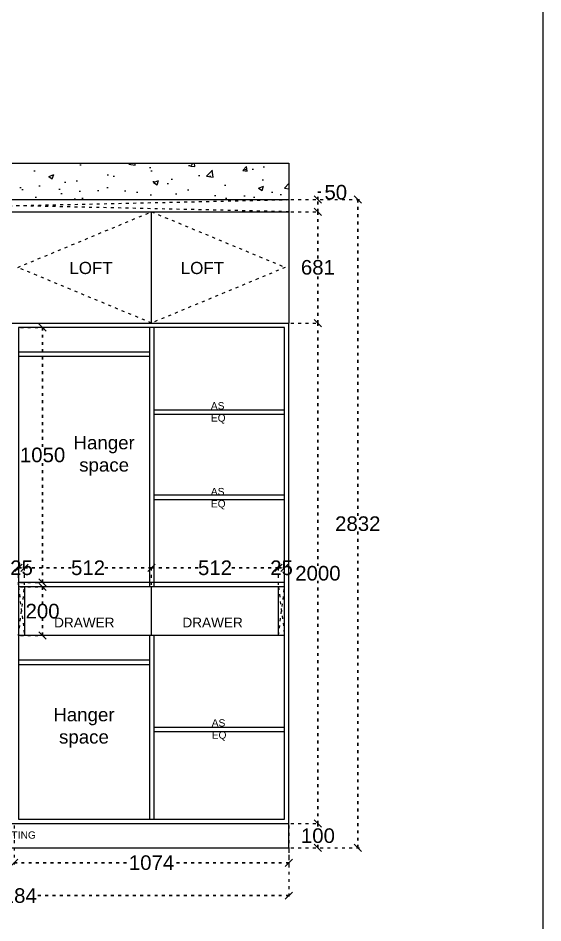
# Model space of a CAD drawing. Header units: millimetres. Extents: x 220712 to 1505573, y -354410 to 241923.
# Drawn here: x 301804 to 303962, y 116172 to 119896 of the extents above; entities that cross this region are included whole.
import ezdxf

# ---------------------------------------------------------------- set-up
doc = ezdxf.new("R2010")
doc.units = ezdxf.units.MM
doc.header["$MEASUREMENT"] = 0
doc.linetypes.add('ACAD_ISO03W100', pattern=[30, 12, -18])
doc.layers.add('Walls', color=253, linetype='Continuous')
doc.layers.add('Words', color=7, linetype='Continuous')
doc.styles.get("Standard").update_dxf_attribs({"font": 'arial.ttf'})
doc.dimstyles.get("Standard").update_dxf_attribs({"dimtxt": 60, "dimasz": 30, "dimexe": 7.75, "dimexo": 8.13, "dimgap": 0.63, "dimtad": 0, "dimtih": 1, "dimtoh": 1, "dimdec": 0, "dimzin": 0, "dimtxsty": 'Standard', "dimblk": 'OBLIQUE', "dimcen": 2.25, "dimclrd": 1, "dimclre": 1, "dimclrt": 1, "dimadec": 0, "dimazin": 0, "dimtfac": 1, "dimtdec": 0, "dimtofl": 0, "dimtmove": 0, "dimatfit": 3, "dimfxl": 1, "dimtolj": 1, "dimtzin": 0, "dimlwd": 30, "dimarcsym": 0})

# ---------------------------------------------------------------- blocks, each defined once
blk = doc.blocks.new('_Oblique')
at = {"color": 0, "linetype": 'ByBlock', "lineweight": -2}
blk.add_line((-0.5, -0.5), (0.5, 0.5), dxfattribs=at)
blk = doc.blocks.new('*D811')
at = {"layer": 'Defpoints', "color": 0, "linetype": 'ACAD_ISO03W100', "transparency": 16777216}
for p in [(301787.5, 116580.5), (302917.5, 116580.5), (301787.5, 116419.5)]:
    blk.add_point(p, dxfattribs=at)
at = {"layer": 'Walls', "color": 1, "linetype": 'ACAD_ISO03W100', "lineweight": -2, "transparency": 16777216}
for p, q in [((301787.5, 116572.4), (301787.5, 116411.8)), ((302917.5, 116572.4), (302917.5, 116411.8))]:
    blk.add_line(p, q, dxfattribs=at)
at = {"layer": 'Walls', "color": 1, "linetype": 'ACAD_ISO03W100', "lineweight": 30, "transparency": 16777216}
for p, q in [((301787.5, 116419.5), (302265.2, 116419.5)), ((302917.5, 116419.5), (302439.8, 116419.5))]:
    blk.add_line(p, q, dxfattribs=at)
at = {"layer": 'Walls', "color": 1, "linetype": 'ACAD_ISO03W100', "lineweight": 30, "transparency": 16777216, "xscale": 30, "yscale": 30, "zscale": 30, "rotation": 180}
blk.add_blockref('_Oblique', (301787.5, 116419.5), dxfattribs=at)
at = {"layer": 'Walls', "color": 1, "linetype": 'ACAD_ISO03W100', "lineweight": 30, "transparency": 16777216, "xscale": 30, "yscale": 30, "zscale": 30}
blk.add_blockref('_Oblique', (302917.5, 116419.5), dxfattribs=at)
at = {"layer": 'Walls', "color": 1, "linetype": 'ACAD_ISO03W100', "transparency": 16777216, "insert": (302352.5, 116419.5), "char_height": 60, "attachment_point": 5}
blk.add_mtext('\\A1;1074', dxfattribs=at)
blk = doc.blocks.new('*D820')
at = {"layer": 'Defpoints', "color": 0, "linetype": 'ACAD_ISO03W100', "transparency": 16777216}
for p in [(300657.5, 116480.5), (302917.5, 116480.5), (302917.5, 116284)]:
    blk.add_point(p, dxfattribs=at)
at = {"layer": 'Walls', "color": 1, "linetype": 'ACAD_ISO03W100', "lineweight": -2, "transparency": 16777216}
for p, q in [((300657.5, 116472.4), (300657.5, 116276.2)), ((302917.5, 116472.4), (302917.5, 116276.2))]:
    blk.add_line(p, q, dxfattribs=at)
at = {"layer": 'Walls', "color": 1, "linetype": 'ACAD_ISO03W100', "lineweight": 30, "transparency": 16777216}
for p, q in [((300657.5, 116284), (301696.9, 116284)), ((302917.5, 116284), (301878.1, 116284))]:
    blk.add_line(p, q, dxfattribs=at)
at = {"layer": 'Walls', "color": 1, "linetype": 'ACAD_ISO03W100', "lineweight": 30, "transparency": 16777216, "xscale": 30, "yscale": 30, "zscale": 30, "rotation": 180}
blk.add_blockref('_Oblique', (300657.5, 116284), dxfattribs=at)
at = {"layer": 'Walls', "color": 1, "linetype": 'ACAD_ISO03W100', "lineweight": 30, "transparency": 16777216, "xscale": 30, "yscale": 30, "zscale": 30}
blk.add_blockref('_Oblique', (302917.5, 116284), dxfattribs=at)
at = {"layer": 'Walls', "color": 1, "linetype": 'ACAD_ISO03W100', "transparency": 16777216, "insert": (301787.5, 116284), "char_height": 60, "attachment_point": 5}
blk.add_mtext('\\A1;2184', dxfattribs=at)
blk = doc.blocks.new('*D812')
at = {"layer": 'Defpoints', "color": 0, "linetype": 'ACAD_ISO03W100', "transparency": 16777216}
for p in [(302917.5, 116580.5), (303036.5, 116580.5), (302917.5, 116480.5)]:
    blk.add_point(p, dxfattribs=at)
at = {"layer": 'Walls', "color": 1, "linetype": 'ACAD_ISO03W100', "lineweight": -2, "transparency": 16777216}
for p, q in [((302925.6, 116580.5), (303044.3, 116580.5)), ((302925.6, 116480.5), (303044.3, 116480.5))]:
    blk.add_line(p, q, dxfattribs=at)
at = {"layer": 'Walls', "color": 1, "linetype": 'ACAD_ISO03W100', "lineweight": 30, "transparency": 16777216}
for p, q in [((303036.5, 116580.5), (303036.5, 116561.8)), ((303036.5, 116480.5), (303036.5, 116499.2))]:
    blk.add_line(p, q, dxfattribs=at)
at = {"layer": 'Walls', "color": 1, "linetype": 'ACAD_ISO03W100', "lineweight": 30, "transparency": 16777216, "xscale": 30, "yscale": 30, "zscale": 30}
for p, rotation in [((303036.5, 116580.5), 90), ((303036.5, 116480.5), 270)]:
    blk.add_blockref('_Oblique', p, dxfattribs=dict(at, rotation=rotation))
at = {"layer": 'Walls', "color": 1, "linetype": 'ACAD_ISO03W100', "transparency": 16777216, "insert": (303036.5, 116530.5), "char_height": 60, "attachment_point": 5}
blk.add_mtext('\\A1;100', dxfattribs=at)
blk = doc.blocks.new('*D821')
at = {"layer": 'Defpoints', "color": 0, "linetype": 'ACAD_ISO03W100', "transparency": 16777216}
for p in [(302917.5, 118640.5), (303036.5, 118640.5), (302917.5, 116580.5)]:
    blk.add_point(p, dxfattribs=at)
at = {"layer": 'Walls', "color": 1, "linetype": 'ACAD_ISO03W100', "lineweight": -2, "transparency": 16777216}
for p, q in [((302925.6, 118640.5), (303044.3, 118640.5)), ((302925.6, 116580.5), (303044.3, 116580.5))]:
    blk.add_line(p, q, dxfattribs=at)
at = {"layer": 'Walls', "color": 1, "linetype": 'ACAD_ISO03W100', "lineweight": 30, "transparency": 16777216}
for p, q in [((303036.5, 118640.5), (303036.5, 117641.8)), ((303036.5, 116580.5), (303036.5, 117579.2))]:
    blk.add_line(p, q, dxfattribs=at)
at = {"layer": 'Walls', "color": 1, "linetype": 'ACAD_ISO03W100', "lineweight": 30, "transparency": 16777216, "xscale": 30, "yscale": 30, "zscale": 30}
for p, rotation in [((303036.5, 118640.5), 90), ((303036.5, 116580.5), 270)]:
    blk.add_blockref('_Oblique', p, dxfattribs=dict(at, rotation=rotation))
at = {"layer": 'Walls', "color": 1, "linetype": 'ACAD_ISO03W100', "transparency": 16777216, "insert": (303036.5, 117610.5), "char_height": 60, "attachment_point": 5}
blk.add_mtext('\\A1;2000', dxfattribs=at)
blk = doc.blocks.new('*D822')
at = {"layer": 'Defpoints', "color": 0, "linetype": 'ACAD_ISO03W100', "transparency": 16777216}
for p in [(302917.5, 119098.5), (303036.5, 119098.5), (302917.5, 118640.5)]:
    blk.add_point(p, dxfattribs=at)
at = {"layer": 'Walls', "color": 1, "linetype": 'ACAD_ISO03W100', "lineweight": -2, "transparency": 16777216}
for p, q in [((302925.6, 119098.5), (303044.3, 119098.5)), ((302925.6, 118640.5), (303044.3, 118640.5))]:
    blk.add_line(p, q, dxfattribs=at)
at = {"layer": 'Walls', "color": 1, "linetype": 'ACAD_ISO03W100', "lineweight": 30, "transparency": 16777216}
for p, q in [((303036.5, 119098.5), (303036.5, 118900.8)), ((303036.5, 118640.5), (303036.5, 118838.2))]:
    blk.add_line(p, q, dxfattribs=at)
at = {"layer": 'Walls', "color": 1, "linetype": 'ACAD_ISO03W100', "lineweight": 30, "transparency": 16777216, "xscale": 30, "yscale": 30, "zscale": 30}
for p, rotation in [((303036.5, 119098.5), 90), ((303036.5, 118640.5), 270)]:
    blk.add_blockref('_Oblique', p, dxfattribs=dict(at, rotation=rotation))
at = {"layer": 'Walls', "color": 1, "linetype": 'ACAD_ISO03W100', "transparency": 16777216, "insert": (303036.5, 118869.5), "char_height": 60, "attachment_point": 5}
blk.add_mtext('\\A1;681', dxfattribs=at)
blk = doc.blocks.new('*D823')
at = {"layer": 'Defpoints', "color": 0, "linetype": 'ACAD_ISO03W100', "transparency": 16777216}
for p in [(302917.5, 119148.5), (303036.5, 119148.5), (302917.5, 119098.5)]:
    blk.add_point(p, dxfattribs=at)
at = {"layer": 'Walls', "color": 1, "linetype": 'ACAD_ISO03W100', "lineweight": 30, "transparency": 16777216}
for p, q in [((303036.5, 119148.5), (303036.5, 119178.5)), ((303036.5, 119178.5), (303066.5, 119178.5)), ((303036.5, 119098.5), (303036.5, 119148.5))]:
    blk.add_line(p, q, dxfattribs=at)
at = {"layer": 'Walls', "color": 1, "linetype": 'ACAD_ISO03W100', "lineweight": -2, "transparency": 16777216}
for p, q in [((302925.63, 119148.5), (303044.25, 119148.5)), ((302925.63, 119098.5), (303044.25, 119098.5))]:
    blk.add_line(p, q, dxfattribs=at)
at = {"layer": 'Walls', "color": 1, "linetype": 'ACAD_ISO03W100', "lineweight": 30, "transparency": 16777216, "xscale": 30, "yscale": 30, "zscale": 30}
for p, rotation in [((303036.5, 119148.5), 90), ((303036.5, 119098.5), 270)]:
    blk.add_blockref('_Oblique', p, dxfattribs=dict(at, rotation=rotation))
at = {"layer": 'Walls', "color": 1, "linetype": 'ACAD_ISO03W100', "transparency": 16777216, "insert": (303110.00176, 119178.5), "char_height": 60, "attachment_point": 5}
blk.add_mtext('\\A1;50', dxfattribs=at)
blk = doc.blocks.new('*D813')
at = {"layer": 'Defpoints', "color": 0, "linetype": 'ACAD_ISO03W100', "transparency": 16777216}
for p in [(302917.5, 119148.5), (303200.5, 119148.5), (302917.5, 116480.5)]:
    blk.add_point(p, dxfattribs=at)
at = {"layer": 'Walls', "color": 1, "linetype": 'ACAD_ISO03W100', "lineweight": -2, "transparency": 16777216}
for p, q in [((302925.6, 119148.5), (303208.3, 119148.5)), ((302925.6, 116480.5), (303208.3, 116480.5))]:
    blk.add_line(p, q, dxfattribs=at)
at = {"layer": 'Walls', "color": 1, "linetype": 'ACAD_ISO03W100', "lineweight": 30, "transparency": 16777216}
for p, q in [((303200.5, 119148.5), (303200.5, 117845.8)), ((303200.5, 116480.5), (303200.5, 117783.2))]:
    blk.add_line(p, q, dxfattribs=at)
at = {"layer": 'Walls', "color": 1, "linetype": 'ACAD_ISO03W100', "lineweight": 30, "transparency": 16777216, "xscale": 30, "yscale": 30, "zscale": 30}
for p, rotation in [((303200.5, 119148.5), 90), ((303200.5, 116480.5), 270)]:
    blk.add_blockref('_Oblique', p, dxfattribs=dict(at, rotation=rotation))
at = {"layer": 'Walls', "color": 1, "linetype": 'ACAD_ISO03W100', "transparency": 16777216, "insert": (303200.5, 117814.5), "char_height": 60, "attachment_point": 5}
blk.add_mtext('\\A1;2832', dxfattribs=at)
blk = doc.blocks.new('*D828')
at = {"layer": 'Defpoints', "color": 0, "linetype": 'ACAD_ISO03W100', "transparency": 16777216}
for p in [(301805.5, 117554.5), (301904.5, 117554.5), (301805.5, 117354.5)]:
    blk.add_point(p, dxfattribs=at)
at = {"layer": 'Walls', "color": 1, "linetype": 'ACAD_ISO03W100', "lineweight": -2, "transparency": 16777216}
for p, q in [((301813.6, 117554.5), (301912.3, 117554.5)), ((301813.6, 117354.5), (301912.3, 117354.5))]:
    blk.add_line(p, q, dxfattribs=at)
at = {"layer": 'Walls', "color": 1, "linetype": 'ACAD_ISO03W100', "lineweight": 30, "transparency": 16777216}
for p, q in [((301904.5, 117554.5), (301904.5, 117485.8)), ((301904.5, 117354.5), (301904.5, 117423.2))]:
    blk.add_line(p, q, dxfattribs=at)
at = {"layer": 'Walls', "color": 1, "linetype": 'ACAD_ISO03W100', "lineweight": 30, "transparency": 16777216, "xscale": 30, "yscale": 30, "zscale": 30}
for p, rotation in [((301904.5, 117554.5), 90), ((301904.5, 117354.5), 270)]:
    blk.add_blockref('_Oblique', p, dxfattribs=dict(at, rotation=rotation))
at = {"layer": 'Walls', "color": 1, "linetype": 'ACAD_ISO03W100', "transparency": 16777216, "insert": (301904.5, 117454.5), "char_height": 60, "attachment_point": 5}
blk.add_mtext('\\A1;200', dxfattribs=at)
blk = doc.blocks.new('*D829')
at = {"layer": 'Defpoints', "color": 0, "linetype": 'ACAD_ISO03W100', "transparency": 16777216}
for p in [(301805.5, 118622.5), (301805.5, 117572.5), (301904.5, 117572.5)]:
    blk.add_point(p, dxfattribs=at)
at = {"layer": 'Walls', "color": 1, "linetype": 'ACAD_ISO03W100', "lineweight": -2, "transparency": 16777216}
for p, q in [((301813.6, 118622.5), (301912.3, 118622.5)), ((301813.6, 117572.5), (301912.3, 117572.5))]:
    blk.add_line(p, q, dxfattribs=at)
at = {"layer": 'Walls', "color": 1, "linetype": 'ACAD_ISO03W100', "lineweight": 30, "transparency": 16777216}
for p, q in [((301904.5, 118622.5), (301904.5, 118128.8)), ((301904.5, 117572.5), (301904.5, 118066.2))]:
    blk.add_line(p, q, dxfattribs=at)
at = {"layer": 'Walls', "color": 1, "linetype": 'ACAD_ISO03W100', "lineweight": 30, "transparency": 16777216, "xscale": 30, "yscale": 30, "zscale": 30}
for p, rotation in [((301904.5, 118622.5), 90), ((301904.5, 117572.5), 270)]:
    blk.add_blockref('_Oblique', p, dxfattribs=dict(at, rotation=rotation))
at = {"layer": 'Walls', "color": 1, "linetype": 'ACAD_ISO03W100', "transparency": 16777216, "insert": (301904.5, 118097.5), "char_height": 60, "attachment_point": 5}
blk.add_mtext('\\A1;1050', dxfattribs=at)
blk = doc.blocks.new('*D830')
at = {"layer": 'Defpoints', "color": 0, "linetype": 'ACAD_ISO03W100', "transparency": 16777216}
for p in [(302899.5, 117633), (302874.5, 117554.5), (302899.5, 117554.5)]:
    blk.add_point(p, dxfattribs=at)
at = {"layer": 'Walls', "color": 1, "linetype": 'ACAD_ISO03W100', "lineweight": -2, "transparency": 16777216}
for p, q in [((302874.5, 117562.63), (302874.5, 117640.75)), ((302899.5, 117562.63), (302899.5, 117640.75))]:
    blk.add_line(p, q, dxfattribs=at)
at = {"layer": 'Walls', "color": 1, "linetype": 'ACAD_ISO03W100', "lineweight": 30, "transparency": 16777216}
blk.add_line((302874.5, 117633), (302899.5, 117633), dxfattribs=at)
at = {"layer": 'Walls', "color": 1, "linetype": 'ACAD_ISO03W100', "lineweight": 30, "transparency": 16777216, "xscale": 30, "yscale": 30, "zscale": 30, "rotation": 180}
blk.add_blockref('_Oblique', (302874.5, 117633), dxfattribs=at)
at = {"layer": 'Walls', "color": 1, "linetype": 'ACAD_ISO03W100', "lineweight": 30, "transparency": 16777216, "xscale": 30, "yscale": 30, "zscale": 30}
blk.add_blockref('_Oblique', (302899.5, 117633), dxfattribs=at)
at = {"layer": 'Walls', "color": 1, "linetype": 'ACAD_ISO03W100', "transparency": 16777216, "insert": (302887, 117633), "char_height": 60, "attachment_point": 5}
blk.add_mtext('\\A1;25', dxfattribs=at)
blk = doc.blocks.new('*D831')
at = {"layer": 'Defpoints', "color": 0, "linetype": 'ACAD_ISO03W100', "transparency": 16777216}
for p in [(301830.5, 117633), (301805.5, 117554.5), (301830.5, 117554.5)]:
    blk.add_point(p, dxfattribs=at)
at = {"layer": 'Walls', "color": 1, "linetype": 'ACAD_ISO03W100', "lineweight": -2, "transparency": 16777216}
for p, q in [((301805.5, 117562.63), (301805.5, 117640.75)), ((301830.5, 117562.63), (301830.5, 117640.75))]:
    blk.add_line(p, q, dxfattribs=at)
at = {"layer": 'Walls', "color": 1, "linetype": 'ACAD_ISO03W100', "lineweight": 30, "transparency": 16777216}
blk.add_line((301805.5, 117633), (301830.5, 117633), dxfattribs=at)
at = {"layer": 'Walls', "color": 1, "linetype": 'ACAD_ISO03W100', "lineweight": 30, "transparency": 16777216, "xscale": 30, "yscale": 30, "zscale": 30, "rotation": 180}
blk.add_blockref('_Oblique', (301805.5, 117633), dxfattribs=at)
at = {"layer": 'Walls', "color": 1, "linetype": 'ACAD_ISO03W100', "lineweight": 30, "transparency": 16777216, "xscale": 30, "yscale": 30, "zscale": 30}
blk.add_blockref('_Oblique', (301830.5, 117633), dxfattribs=at)
at = {"layer": 'Walls', "color": 1, "linetype": 'ACAD_ISO03W100', "transparency": 16777216, "insert": (301818, 117633), "char_height": 60, "attachment_point": 5}
blk.add_mtext('\\A1;25', dxfattribs=at)
blk = doc.blocks.new('*D832')
at = {"layer": 'Defpoints', "color": 0, "linetype": 'ACAD_ISO03W100', "transparency": 16777216}
for p in [(302352.5, 117633), (301830.5, 117554.5), (302352.5, 117554.5)]:
    blk.add_point(p, dxfattribs=at)
at = {"layer": 'Walls', "color": 1, "linetype": 'ACAD_ISO03W100', "lineweight": -2, "transparency": 16777216}
for p, q in [((301830.5, 117562.6), (301830.5, 117640.8)), ((302352.5, 117562.6), (302352.5, 117640.8))]:
    blk.add_line(p, q, dxfattribs=at)
at = {"layer": 'Walls', "color": 1, "linetype": 'ACAD_ISO03W100', "lineweight": 30, "transparency": 16777216}
for p, q in [((301830.5, 117633), (302024.9, 117633)), ((302352.5, 117633), (302158.1, 117633))]:
    blk.add_line(p, q, dxfattribs=at)
at = {"layer": 'Walls', "color": 1, "linetype": 'ACAD_ISO03W100', "lineweight": 30, "transparency": 16777216, "xscale": 30, "yscale": 30, "zscale": 30, "rotation": 180}
blk.add_blockref('_Oblique', (301830.5, 117633), dxfattribs=at)
at = {"layer": 'Walls', "color": 1, "linetype": 'ACAD_ISO03W100', "lineweight": 30, "transparency": 16777216, "xscale": 30, "yscale": 30, "zscale": 30}
blk.add_blockref('_Oblique', (302352.5, 117633), dxfattribs=at)
at = {"layer": 'Walls', "color": 1, "linetype": 'ACAD_ISO03W100', "transparency": 16777216, "insert": (302091.5, 117633), "char_height": 60, "attachment_point": 5}
blk.add_mtext('\\A1;512', dxfattribs=at)
blk = doc.blocks.new('*D816')
at = {"layer": 'Defpoints', "color": 0, "linetype": 'ACAD_ISO03W100', "transparency": 16777216}
for p in [(302874.5, 117633), (302352.5, 117554.5), (302874.5, 117554.5)]:
    blk.add_point(p, dxfattribs=at)
at = {"layer": 'Walls', "color": 1, "linetype": 'ACAD_ISO03W100', "lineweight": -2, "transparency": 16777216}
for p, q in [((302352.5, 117562.6), (302352.5, 117640.8)), ((302874.5, 117562.6), (302874.5, 117640.8))]:
    blk.add_line(p, q, dxfattribs=at)
at = {"layer": 'Walls', "color": 1, "linetype": 'ACAD_ISO03W100', "lineweight": 30, "transparency": 16777216}
for p, q in [((302352.5, 117633), (302546.9, 117633)), ((302874.5, 117633), (302680.1, 117633))]:
    blk.add_line(p, q, dxfattribs=at)
at = {"layer": 'Walls', "color": 1, "linetype": 'ACAD_ISO03W100', "lineweight": 30, "transparency": 16777216, "xscale": 30, "yscale": 30, "zscale": 30, "rotation": 180}
blk.add_blockref('_Oblique', (302352.5, 117633), dxfattribs=at)
at = {"layer": 'Walls', "color": 1, "linetype": 'ACAD_ISO03W100', "lineweight": 30, "transparency": 16777216, "xscale": 30, "yscale": 30, "zscale": 30}
blk.add_blockref('_Oblique', (302874.5, 117633), dxfattribs=at)
at = {"layer": 'Walls', "color": 1, "linetype": 'ACAD_ISO03W100', "transparency": 16777216, "insert": (302613.5, 117633), "char_height": 60, "attachment_point": 5}
blk.add_mtext('\\A1;512', dxfattribs=at)

msp = doc.modelspace()

# ---------------------------------------------------------------- hatches: boundary and pattern name
at = {"layer": 'Walls', "linetype": 'ACAD_ISO03W100', "true_color": 0xc7c8ca}
h = msp.add_hatch(dxfattribs=at)
h.set_pattern_fill('AR-CONC', color=9, scale=30)
h.set_pattern_definition([(50, (19026, 0), (215.17805, -18.82564), [22.5, -247.5]), (355, (19026, 0), (-41.6254, 225.65764), [18, -198]), (100.451444, (19043.93, -1.57), (173.55265, 206.832), [19.12206, -210.34263]), (46.1842, (19026, 60), (320.1724, -49.65578), [33.75, -371.25]), (96.63564, (19052.68, 55.86), (280.39858, 292.23558), [28.6831, -315.51413]), (351.18416, (19026, 60), (280.3986, 292.23558), [27, -297]), (21, (19056, 45), (179.07212, -120.78567), [22.5, -247.5]), (326, (19056, 45), (72.9946, 217.54501), [18, -198]), (71.451445, (19070.92, 34.93), (252.06671, 96.75935), [19.12206, -210.34263]), (37.5, (19026, 0), (3.647957, 99.868156), [0, -195.6, 0, -201, 0, -198.75]), (7.5, (19026, 0), (78.92086, 118.323514), [0, -114.6, 0, -191.1, 0, -75.75]), (327.5, (18959.1, 0), (160.14673, -6.766462), [0, -75, 0, -234, 0, -310.5]), (317.5, (18929.1, 0), (174.95585, 30.031495), [0, -97.5, 0, -155.4, 0, -220.5])])
h.paths.add_polyline_path([(302917.5, 119148.5), (302917.5, 119298.5), (300657.5, 119298.5), (300657.5, 119148.5)])

# ---------------------------------------------------------------- linework, layer by layer
at = {"layer": 'Walls', "color": 18, "true_color": 0x000000}
for p, q in [((300507.5, 119298.5), (302917.5, 119298.5)), ((302917.5, 119298.5), (302917.5, 118640.5)), ((300657.5, 119148.5), (302917.5, 119148.5)), ((300657.5, 119098.5), (302917.5, 119098.5)), ((302352.5, 118640.5), (302352.5, 119098.5)), ((300657.5, 118640.5), (302917.5, 118640.5)), ((302917.5, 116480.5), (302917.5, 118640.5)), ((302899.5, 118622.5), (301805.5, 118622.5)), ((301805.5, 118622.5), (301805.5, 116598.5)), ((302343.5, 118622.5), (302343.5, 117554.5)), ((302361.5, 118622.5), (302361.5, 117554.5)), ((302899.5, 116598.5), (302899.5, 118622.5)), ((301805.5, 118522.5), (302343.5, 118522.5)), ((302343.5, 118502.5), (301805.5, 118502.5)), ((302899.5, 118281.5), (302361.5, 118281.5)), ((302899.5, 118263.5), (302361.5, 118263.5)), ((302899.5, 117931.5), (302361.5, 117931.5)), ((302899.5, 117913.5), (302361.5, 117913.5)), ((302899.5, 117572.5), (301805.5, 117572.5)), ((302899.5, 117554.5), (301805.5, 117554.5)), ((301830.5, 117554.5), (301830.5, 117354.5)), ((302352.5, 117354.5), (302352.5, 117554.5)), ((302874.5, 117354.5), (302874.5, 117554.5)), ((302899.5, 117354.5), (301805.5, 117354.5)), ((302343.5, 117354.5), (302343.5, 116598.5)), ((302361.5, 117354.5), (302361.5, 116598.5)), ((301805.5, 117254.5), (302343.5, 117254.5)), ((302343.5, 117234.5), (301805.5, 117234.5)), ((302899.5, 116976.5), (302361.5, 116976.5)), ((302899.5, 116958.5), (302361.5, 116958.5)), ((301805.5, 116598.5), (302899.5, 116598.5)), ((300657.5, 116580.5), (302917.5, 116580.5)), ((300507.5, 116480.5), (302917.5, 116480.5))]:
    msp.add_line(p, q, dxfattribs=at)
msp.add_lwpolyline([(268733.5, 129286.5), (303961.5, 129286.5), (303961.5, 107722.5), (268733.5, 107722.5)], close=True, dxfattribs=at)
at = {"layer": 'Walls', "color": 240, "linetype": 'ACAD_ISO03W100', "true_color": 0xed1f24}
for points in [[(300657.5, 119098.5), (302917.5, 119148.5), (302917.5, 119098.5), (300657.5, 119148.5)], [(301805.5, 117354.5), (301830.5, 117554.5), (301805.5, 117554.5), (301830.5, 117354.5)], [(302874.5, 117354.5), (302899.5, 117554.5), (302874.5, 117554.5), (302899.5, 117354.5)]]:
    msp.add_lwpolyline(points, dxfattribs=at)
at = {"layer": 'Walls', "color": 9, "linetype": 'ACAD_ISO03W100', "true_color": 0xc7c8ca}
msp.add_lwpolyline([(302352.5, 119098.5), (302902.5, 118869.5), (302352.5, 118640.5), (301802.5, 118869.5), (302352.5, 119098.5)], dxfattribs=at)

# ---------------------------------------------------------------- texts
at = {"color": 7, "attachment_point": 1}
for s, width, insert, char_height in [('LOFT', 282.386, (302014.5, 118892.2), 50), ('LOFT', 282.386, (302472.5, 118892.2), 50), ('DRAWER', 246.425, (301952, 117428), 40), ('DRAWER', 246.425, (302479.5, 117428), 40)]:
    msp.add_mtext_dynamic_manual_height_columns(s, width=width, gutter_width=1213, heights=[0], dxfattribs=dict(at, insert=insert, char_height=char_height))
at = {"color": 18, "true_color": 0x000000, "insert": (301679, 116548.5), "char_height": 30, "attachment_point": 1}
msp.add_mtext_dynamic_manual_height_columns('SKIRTING', width=2764.543, gutter_width=1, heights=[238.1], dxfattribs=at)
at = {"layer": 'Words', "color": 0, "attachment_point": 1}
for s, width, heights, insert, char_height in [('AS\\PEQ', 1178.022, [0], (302596.5, 118315), 30), ('\\pxqc;Hanger space  ', 324.313, [440.1], (301995.5, 118175.9), 55), ('AS\\PEQ', 1178.022, [0], (302596.5, 117962), 30), ('\\pxqc;Hanger space  ', 324.313, [440.1], (301912.5, 117056.5), 55), ('AS\\PEQ', 1178.022, [0], (302600, 117010), 30)]:
    msp.add_mtext_dynamic_manual_height_columns(s, width=width, gutter_width=866.4, heights=heights, dxfattribs=dict(at, insert=insert, char_height=char_height))

# ---------------------------------------------------------------- dimensions: what is measured, and where the dimension line sits
at = {"layer": 'Walls', "color": 9, "linetype": 'ACAD_ISO03W100', "true_color": 0xc7c8ca}
for base, p1, p2, picture, middle in [((303036.5, 119148.5), (302917.5, 119098.5), (302917.5, 119148.5), '*D823', (303110, 119178.5)), ((303036.5, 116580.5), (302917.5, 116480.5), (302917.5, 116580.5), '*D812', (303036.5, 116530.5))]:
    dim = msp.add_linear_dim(base=base, p1=p1, p2=p2, angle=90, dimstyle='Standard', dxfattribs=at)
    dim.commit()
    dim.dimension.update_dxf_attribs({"geometry": picture, "text_midpoint": middle})
for base, p1, p2, text, picture, middle in [((303200.5, 119148.5), (302917.5, 116480.5), (302917.5, 119148.5), '2832', '*D813', (303200.5, 117814.5)), ((303036.5, 119098.5), (302917.5, 118640.5), (302917.5, 119098.5), '681', '*D822', (303036.5, 118869.5)), ((303036.5, 118640.5), (302917.5, 116580.5), (302917.5, 118640.5), '2000', '*D821', (303036.5, 117610.5))]:
    dim = msp.add_linear_dim(base=base, p1=p1, p2=p2, angle=90, text=text, dimstyle='Standard', dxfattribs=at)
    dim.commit()
    dim.dimension.update_dxf_attribs({"geometry": picture, "text_midpoint": middle})
at = {"layer": 'Walls', "color": 240, "linetype": 'ACAD_ISO03W100', "true_color": 0xed1f24}
dim = msp.add_linear_dim(base=(301904.5, 117572.5), p1=(301805.5, 118622.5), p2=(301805.5, 117572.5), angle=90, dimstyle='Standard', dxfattribs=at)
dim.commit()
dim.dimension.update_dxf_attribs({"geometry": '*D829', "text_midpoint": (301904.5, 118097.5)})
for base, p1, p2, picture, middle in [((301830.5, 117633), (301805.5, 117554.5), (301830.5, 117554.5), '*D831', (301818, 117633)), ((302899.5, 117633), (302874.5, 117554.5), (302899.5, 117554.5), '*D830', (302887, 117633))]:
    dim = msp.add_linear_dim(base=base, p1=p1, p2=p2, dimstyle='Standard', dxfattribs=at)
    dim.commit()
    dim.dimension.update_dxf_attribs({"geometry": picture, "text_midpoint": middle, "dimtype": 160})
for base, p1, p2, picture, middle in [((302352.5, 117633), (301830.5, 117554.5), (302352.5, 117554.5), '*D832', (302091.5, 117633)), ((302874.5, 117633), (302352.5, 117554.5), (302874.5, 117554.5), '*D816', (302613.5, 117633))]:
    dim = msp.add_linear_dim(base=base, p1=p1, p2=p2, text='512', dimstyle='Standard', dxfattribs=at)
    dim.commit()
    dim.dimension.update_dxf_attribs({"geometry": picture, "text_midpoint": middle})
at = {"layer": 'Walls', "color": 18, "linetype": 'ACAD_ISO03W100', "true_color": 0x000000}
dim = msp.add_linear_dim(base=(301904.5, 117554.5), p1=(301805.5, 117354.5), p2=(301805.5, 117554.5), angle=90, dimstyle='Standard', dxfattribs=at)
dim.commit()
dim.dimension.update_dxf_attribs({"geometry": '*D828', "text_midpoint": (301904.5, 117454.5)})
at = {"layer": 'Walls', "color": 9, "linetype": 'ACAD_ISO03W100', "true_color": 0xc7c8ca}
for base, p1, p2, text, picture, middle in [((301787.5, 116419.5), (302917.5, 116580.5), (301787.5, 116580.5), '1074', '*D811', (302352.5, 116419.5)), ((302917.5, 116284), (300657.5, 116480.5), (302917.5, 116480.5), '2184', '*D820', (301787.5, 116284))]:
    dim = msp.add_linear_dim(base=base, p1=p1, p2=p2, text=text, dimstyle='Standard', dxfattribs=at)
    dim.commit()
    dim.dimension.update_dxf_attribs({"geometry": picture, "text_midpoint": middle})

doc.saveas('drawing.dxf')
